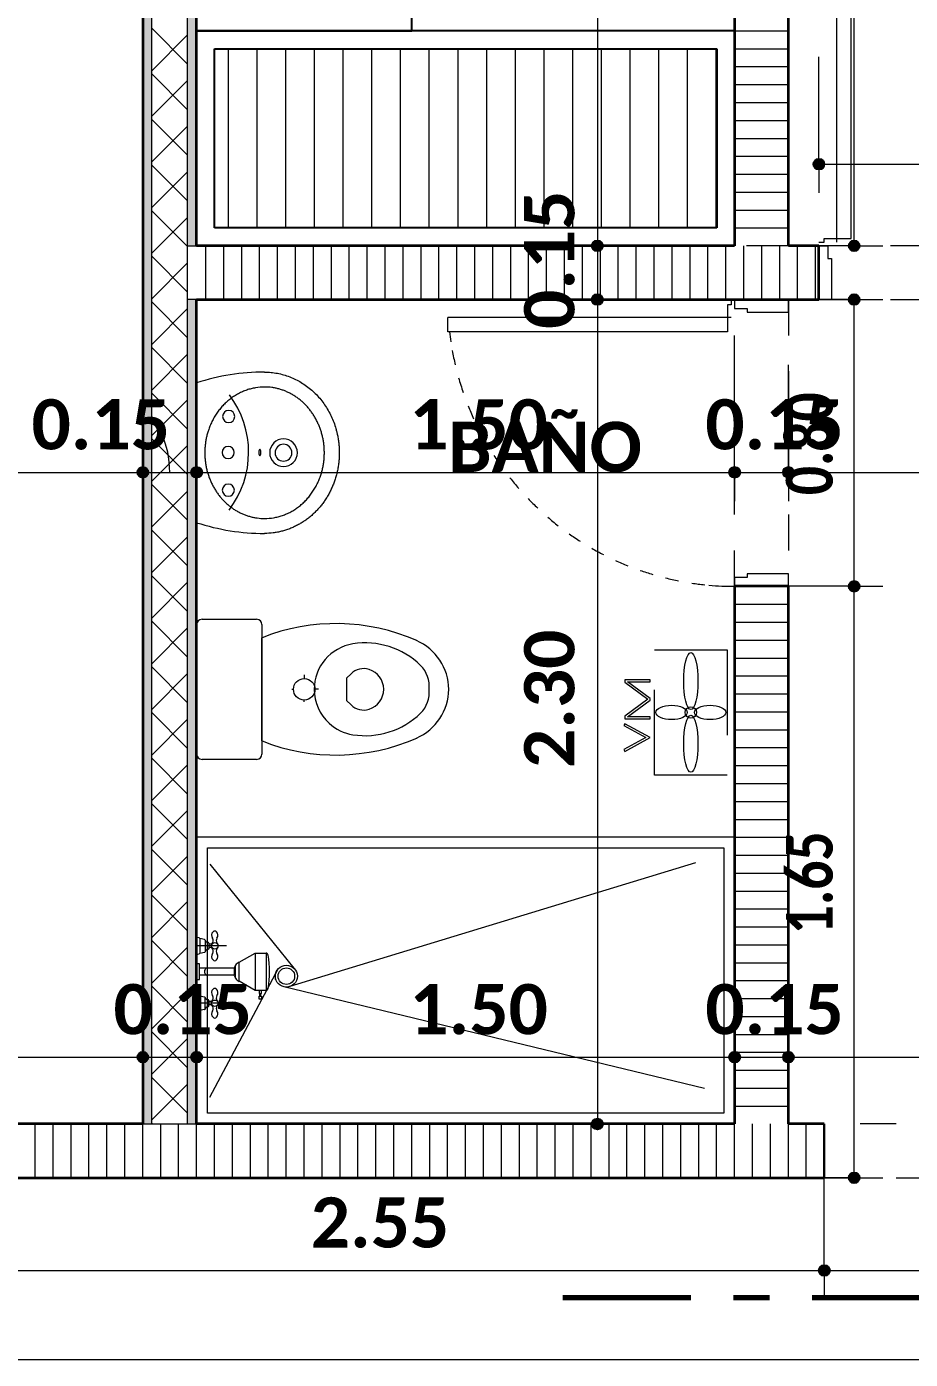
# Model space of a CAD drawing. Header units: metres. Extents: x -144 to 1000, y -717 to 29.
# Drawn here: x 514.506 to 516.97, y -554.782 to -551.063 of the extents above; entities that cross this region are included whole.
import ezdxf

# ---------------------------------------------------------------- set-up
doc = ezdxf.new("R2010")
doc.units = ezdxf.units.M
for name, pattern in [('Basculante', [0.11625, 0.075, -0.04125]), ('Dash Dot 3_16_', [0.595313, 0.357187, -0.119063, 0, -0.119063]), ('Derribado', [0.36, 0.24, -0.12]), ('Trazo', [0.45, 0.225, -0.225]), ('Trazo_2_', [0.47625, 0.238125, -0.238125])]:
    doc.linetypes.add(name, pattern=pattern)
doc.layers.get('0').update_dxf_attribs({"color": 1})
for name, color, linetype, lineweight in [('A-ANNO-DIMS', 1, 'Continuous', 9), ('A-DETL-GENF', 1, 'Continuous', 9), ('A-DETL-GENF-HDLN', 1, 'Trazo_2_', 9), ('A-DETL-MEDM', 1, 'Continuous', 30), ('A-DETL-THIN', 1, 'Continuous', 9), ('A-DOOR', 1, 'Continuous', 9), ('A-DOOR-FRAM', 1, 'Continuous', 9), ('A-DOOR-HDLN', 1, 'Trazo', 20), ('A-GENM', 1, 'Continuous', 9), ('A-WALL', 4, 'Continuous', 9), ('G-ANNO-SYMB', 1, 'Continuous', 9), ('G-ANNO-TEXT', 2, 'Continuous', 9), ('P-SANR-FIXT', 1, 'Continuous', 9)]:
    doc.layers.add(name, color=color, linetype=linetype, lineweight=lineweight)
doc.layers.add('A-WALL-PATT', color=7, linetype='Continuous', lineweight=35, true_color=0x9c9c9c)
doc.styles.add('Calibri_B_1', font='calibrib.ttf', dxfattribs={"height": 0.135})
doc.styles.add('Calibri_B_5', font='calibrib.ttf', dxfattribs={"height": 0.66})
doc.styles.add('Calibri_B_7', font='calibrib.ttf', dxfattribs={"width": 0.8, "height": 0.18})

# ---------------------------------------------------------------- blocks, each defined once
blk = doc.blocks.new('I')
at = {"layer": 'A-ANNO-DIMS', "lineweight": 25}
h = blk.add_hatch(color=256, dxfattribs=at)
edge = h.paths.add_edge_path()
edge.add_arc((512.9455, -489.7823), 0.015, 0, 360)
h = blk.add_hatch(color=256, dxfattribs=at)
edge = h.paths.add_edge_path()
edge.add_arc((512.3277, -490.01), 0.015, 0, 360)
h = blk.add_hatch(color=256, dxfattribs=at)
edge = h.paths.add_edge_path()
edge.add_arc((512.3277, -490.01), 0.015, 0, 360)
h = blk.add_hatch(color=256, dxfattribs=at)
edge = h.paths.add_edge_path()
edge.add_arc((513.0438, -490.01), 0.015, 0, 360)
h = blk.add_hatch(color=256, dxfattribs=at)
edge = h.paths.add_edge_path()
edge.add_arc((512.3277, -490.16), 0.015, 0, 360)
h = blk.add_hatch(color=256, dxfattribs=at)
edge = h.paths.add_edge_path()
edge.add_arc((512.3277, -490.16), 0.015, 0, 360)
h = blk.add_hatch(color=256, dxfattribs=at)
edge = h.paths.add_edge_path()
edge.add_arc((513.0438, -490.16), 0.015, 0, 360)
h = blk.add_hatch(color=256, dxfattribs=at)
edge = h.paths.add_edge_path()
edge.add_arc((511.0605, -490.642), 0.015, 0, 360)
h = blk.add_hatch(color=256, dxfattribs=at)
edge = h.paths.add_edge_path()
edge.add_arc((511.0605, -490.642), 0.015, 0, 360)
h = blk.add_hatch(color=256, dxfattribs=at)
edge = h.paths.add_edge_path()
edge.add_arc((511.2105, -490.642), 0.015, 0, 360)
h = blk.add_hatch(color=256, dxfattribs=at)
edge = h.paths.add_edge_path()
edge.add_arc((511.2105, -490.642), 0.015, 0, 360)
h = blk.add_hatch(color=256, dxfattribs=at)
edge = h.paths.add_edge_path()
edge.add_arc((512.7105, -490.642), 0.015, 0, 360)
h = blk.add_hatch(color=256, dxfattribs=at)
edge = h.paths.add_edge_path()
edge.add_arc((512.7105, -490.642), 0.015, 0, 360)
h = blk.add_hatch(color=256, dxfattribs=at)
edge = h.paths.add_edge_path()
edge.add_arc((512.8605, -490.642), 0.015, 0, 360)
h = blk.add_hatch(color=256, dxfattribs=at)
edge = h.paths.add_edge_path()
edge.add_arc((512.8605, -490.642), 0.015, 0, 360)
h = blk.add_hatch(color=256, dxfattribs=at)
edge = h.paths.add_edge_path()
edge.add_arc((513.0438, -490.96), 0.015, 0, 360)
h = blk.add_hatch(color=256, dxfattribs=at)
edge = h.paths.add_edge_path()
edge.add_arc((513.0438, -490.96), 0.015, 0, 360)
h = blk.add_hatch(color=256, dxfattribs=at)
edge = h.paths.add_edge_path()
edge.add_arc((511.0605, -492.2737), 0.015, 0, 360)
h = blk.add_hatch(color=256, dxfattribs=at)
edge = h.paths.add_edge_path()
edge.add_arc((511.0605, -492.2737), 0.015, 0, 360)
h = blk.add_hatch(color=256, dxfattribs=at)
edge = h.paths.add_edge_path()
edge.add_arc((511.2105, -492.2737), 0.015, 0, 360)
h = blk.add_hatch(color=256, dxfattribs=at)
edge = h.paths.add_edge_path()
edge.add_arc((511.2105, -492.2737), 0.015, 0, 360)
h = blk.add_hatch(color=256, dxfattribs=at)
edge = h.paths.add_edge_path()
edge.add_arc((512.7105, -492.2737), 0.015, 0, 360)
h = blk.add_hatch(color=256, dxfattribs=at)
edge = h.paths.add_edge_path()
edge.add_arc((512.7105, -492.2737), 0.015, 0, 360)
h = blk.add_hatch(color=256, dxfattribs=at)
edge = h.paths.add_edge_path()
edge.add_arc((512.8605, -492.2737), 0.015, 0, 360)
h = blk.add_hatch(color=256, dxfattribs=at)
edge = h.paths.add_edge_path()
edge.add_arc((512.8605, -492.2737), 0.015, 0, 360)
h = blk.add_hatch(color=256, dxfattribs=at)
edge = h.paths.add_edge_path()
edge.add_arc((512.3277, -492.46), 0.015, 0, 360)
h = blk.add_hatch(color=256, dxfattribs=at)
edge = h.paths.add_edge_path()
edge.add_arc((513.0438, -492.61), 0.015, 0, 360)
h = blk.add_hatch(color=256, dxfattribs=at)
edge = h.paths.add_edge_path()
edge.add_arc((512.9605, -492.8689), 0.015, 0, 360)
h = blk.add_hatch(color=256, dxfattribs=at)
edge = h.paths.add_edge_path()
edge.add_arc((512.9605, -492.8689), 0.015, 0, 360)
at = {"layer": 'A-WALL-PATT', "lineweight": 5, "true_color": 0x747474}
h = blk.add_hatch(color=8, dxfattribs=at)
h.paths.add_polyline_path([(511.0855, -492.46), (511.0855, -487.01), (511.0605, -487.01), (511.0605, -492.46)])
h.paths.add_polyline_path([(511.0605, -486.86), (511.0855, -486.86), (511.0855, -486.7102), (511.0605, -486.7102), (511.0605, -486.8599)])
at = {"layer": 'A-WALL-PATT', "true_color": 0x747474}
h = blk.add_hatch(color=8, dxfattribs=at)
h.paths.add_polyline_path([(511.1855, -492.46), (511.2105, -492.46), (511.2105, -490.16), (511.1855, -490.16), (511.1855, -492.3328)])
h.paths.add_polyline_path([(511.1855, -490.01), (511.2105, -490.01), (511.2105, -486.8602), (511.1855, -486.8602), (511.1855, -489.41)])
at = {"layer": 'A-ANNO-DIMS'}
for p, q in [((512.3277, -486.86), (512.3277, -490.01)), ((513.0438, -490.01), (513.0438, -488.2602)), ((512.9455, -489.7823), (512.9455, -489.4823)), ((512.9455, -489.7823), (513.8455, -489.7823)), ((512.9455, -489.7823), (512.9455, -489.8623)), ((512.3277, -490.01), (512.2477, -490.01)), ((512.3277, -490.01), (512.2477, -490.01)), ((512.3277, -490.01), (512.3277, -490.16)), ((513.0438, -490.01), (512.7438, -490.01)), ((513.0438, -490.01), (513.1238, -490.01)), ((512.3277, -490.16), (512.2477, -490.16)), ((512.3277, -490.16), (512.2477, -490.16)), ((512.3277, -490.16), (512.6277, -490.16)), ((512.3277, -490.16), (512.3277, -492.46)), ((512.3277, -490.16), (512.6277, -490.16)), ((513.0438, -490.16), (512.7438, -490.16)), ((513.0438, -490.96), (513.0438, -490.16)), ((513.0438, -490.16), (513.1238, -490.16)), ((511.0605, -490.642), (511.0605, -490.342)), ((511.0605, -490.642), (511.0605, -490.342)), ((511.2105, -490.642), (511.2105, -490.342)), ((511.2105, -490.642), (511.2105, -490.342)), ((512.7105, -490.642), (512.7105, -490.342)), ((512.7105, -490.642), (512.7105, -490.342)), ((512.8605, -490.642), (512.8605, -490.342)), ((512.8605, -490.642), (512.8605, -490.342)), ((509.6607, -490.642), (511.0605, -490.642)), ((511.0605, -490.642), (511.0605, -490.722)), ((511.0605, -490.642), (511.2105, -490.642)), ((511.0605, -490.642), (511.0605, -490.722)), ((511.2105, -490.642), (511.2105, -490.722)), ((511.2105, -490.642), (512.7105, -490.642)), ((511.2105, -490.642), (511.2105, -490.722)), ((512.7105, -490.642), (512.7105, -490.722)), ((512.7105, -490.642), (512.8605, -490.642)), ((512.7105, -490.642), (512.7105, -490.722)), ((512.8605, -490.642), (512.8605, -490.722)), ((512.8605, -490.642), (514.0605, -490.642)), ((512.8605, -490.642), (512.8605, -490.722)), ((513.0438, -490.96), (512.7438, -490.96)), ((513.0438, -490.96), (512.7438, -490.96)), ((513.0438, -492.61), (513.0438, -490.96)), ((513.0438, -490.96), (513.1238, -490.96)), ((513.0438, -490.96), (513.1238, -490.96)), ((511.0605, -492.2737), (511.0605, -491.9737)), ((511.0605, -492.2737), (511.0605, -491.9737)), ((511.2105, -492.2737), (511.2105, -491.9737)), ((511.2105, -492.2737), (511.2105, -491.9737)), ((512.7105, -492.2737), (512.7105, -491.9737)), ((512.7105, -492.2737), (512.7105, -491.9737)), ((512.8605, -492.2737), (512.8605, -491.9737)), ((512.8605, -492.2737), (512.8605, -491.9737)), ((509.5107, -492.2737), (511.0605, -492.2737)), ((511.0605, -492.2737), (511.0605, -492.3537)), ((511.0605, -492.2737), (511.2105, -492.2737)), ((511.0605, -492.2737), (511.0605, -492.3537)), ((511.2105, -492.2737), (511.2105, -492.3537)), ((511.2105, -492.2737), (512.7105, -492.2737)), ((511.2105, -492.2737), (511.2105, -492.3537)), ((512.7105, -492.2737), (512.7105, -492.3537)), ((512.7105, -492.2737), (512.8605, -492.2737)), ((512.7105, -492.2737), (512.7105, -492.3537)), ((512.8605, -492.2737), (512.8605, -492.3537)), ((512.8605, -492.2737), (514.0605, -492.2737)), ((512.8605, -492.2737), (512.8605, -492.3537)), ((512.3277, -492.46), (512.2477, -492.46)), ((512.3277, -492.46), (512.6277, -492.46)), ((512.9605, -492.8689), (512.9605, -492.5689)), ((512.9605, -492.8689), (512.9605, -492.5689)), ((513.0438, -492.61), (512.7438, -492.61)), ((513.0438, -492.61), (513.1238, -492.61)), ((510.4107, -492.8689), (512.9605, -492.8689)), ((512.9605, -492.8689), (512.9605, -492.9489)), ((512.9605, -492.8689), (513.9605, -492.8689)), ((512.9605, -492.8689), (512.9605, -492.9489)), ((510.4107, -493.1167), (517.2608, -493.1167))]:
    blk.add_line(p, q, dxfattribs=at)
at = {"layer": 'A-ANNO-DIMS', "linetype": 'Derribado'}
blk.add_line((512.3277, -490.01), (512.6277, -490.01), dxfattribs=at)
blk.add_line((512.3277, -490.01), (512.6277, -490.01), dxfattribs=at)
at = {"layer": 'A-ANNO-DIMS', "lineweight": 25}
for centre in [(512.9455, -489.7823), (512.3277, -490.01), (512.3277, -490.01), (513.0438, -490.01), (512.3277, -490.16), (512.3277, -490.16), (513.0438, -490.16), (511.0605, -490.642), (511.0605, -490.642), (511.2105, -490.642), (511.2105, -490.642), (512.7105, -490.642), (512.7105, -490.642), (512.8605, -490.642), (512.8605, -490.642), (513.0438, -490.96), (513.0438, -490.96), (511.0605, -492.2737), (511.0605, -492.2737), (511.2105, -492.2737), (511.2105, -492.2737), (512.7105, -492.2737), (512.7105, -492.2737), (512.8605, -492.2737), (512.8605, -492.2737), (512.3277, -492.46), (513.0438, -492.61), (512.9605, -492.8689), (512.9605, -492.8689)]:
    blk.add_circle(centre, 0.015, dxfattribs=at)
at = {"layer": 'A-ANNO-DIMS'}
blk.add_ellipse((511.0637, -490.642), major_axis=(0, 0.1451), ratio=0.494541, start_param=4.712389, end_param=6.283185, dxfattribs=at)
at = {"layer": 'A-DETL-GENF', "color": 251, "true_color": 0x535353}
for p, q in [((511.2993, -489.96), (511.2993, -489.46)), ((511.3793, -489.96), (511.3793, -489.46)), ((511.4593, -489.96), (511.4593, -489.46)), ((511.5393, -489.96), (511.5393, -489.46)), ((511.6193, -489.96), (511.6193, -489.46)), ((511.6993, -489.96), (511.6993, -489.46)), ((511.7793, -489.96), (511.7793, -489.46)), ((511.8593, -489.96), (511.8593, -489.46)), ((511.9393, -489.96), (511.9393, -489.46)), ((512.0193, -489.96), (512.0193, -489.46)), ((512.0993, -489.96), (512.0993, -489.46)), ((512.1793, -489.96), (512.1793, -489.46)), ((512.2593, -489.96), (512.2593, -489.46)), ((512.3393, -489.96), (512.3393, -489.46)), ((512.4193, -489.96), (512.4193, -489.46)), ((512.4993, -489.96), (512.4993, -489.46)), ((512.5793, -489.96), (512.5793, -489.46)), ((512.6593, -489.96), (512.6593, -489.46))]:
    blk.add_line(p, q, dxfattribs=at)
at = {"layer": 'A-DETL-GENF', "linetype": 'Basculante'}
for p, q in [((512.9455, -490.01), (512.9455, -490.16)), ((513.8455, -490.01), (512.9455, -490.01)), ((512.7105, -490.16), (512.8605, -490.16)), ((512.7105, -490.96), (512.7105, -490.16)), ((512.8605, -490.16), (512.8605, -490.96)), ((512.9455, -490.16), (513.8455, -490.16)), ((512.8605, -490.96), (512.7105, -490.96)), ((513.9605, -492.46), (512.9605, -492.46)), ((512.9605, -492.61), (513.9605, -492.61))]:
    blk.add_line(p, q, dxfattribs=at)
at = {"layer": 'A-DETL-GENF'}
for p, q in [((512.4747, -491.2205), (512.4041, -491.2205)), ((512.4041, -491.2205), (512.4041, -491.2276)), ((512.4041, -491.2276), (512.4684, -491.275)), ((512.4747, -491.2726), (512.4118, -491.2262)), ((512.4118, -491.2262), (512.4747, -491.2262)), ((512.4747, -491.2262), (512.4747, -491.2205)), ((512.4684, -491.275), (512.4041, -491.3225)), ((512.4118, -491.3238), (512.4747, -491.2774)), ((512.4747, -491.2774), (512.4747, -491.2726)), ((512.4041, -491.3225), (512.4041, -491.3296)), ((512.4747, -491.3238), (512.4118, -491.3238)), ((512.4747, -491.3296), (512.4747, -491.3238)), ((512.4041, -491.3435), (512.4013, -491.3485)), ((512.4013, -491.3485), (512.4628, -491.382)), ((512.4041, -491.3296), (512.4747, -491.3296)), ((512.4747, -491.382), (512.4041, -491.3435)), ((512.4628, -491.382), (512.4013, -491.4155)), ((512.4041, -491.4205), (512.4747, -491.382)), ((512.4013, -491.4155), (512.4041, -491.4205))]:
    blk.add_line(p, q, dxfattribs=at)
blk.add_circle((512.5884, -491.3118), 0.0159, dxfattribs=at)
for centre, major_axis, ratio in [((512.5884, -491.2244), (0, -0.0795), 0.25), ((512.5347, -491.3118), (-0.0438, 0), 0.454545), ((512.5884, -491.3992), (0, 0.0795), 0.25), ((512.6421, -491.3118), (-0.0438, 0), 0.454545)]:
    blk.add_ellipse(centre, major_axis=major_axis, ratio=ratio, dxfattribs=at)
at = {"layer": 'A-DETL-GENF-HDLN'}
for p, q in [((512.4872, -491.487), (512.4872, -491.137)), ((512.4872, -491.137), (512.6901, -491.137)), ((512.6901, -491.137), (512.6901, -491.487)), ((512.6901, -491.487), (512.4872, -491.487))]:
    blk.add_line(p, q, dxfattribs=at)
at = {"layer": 'A-DETL-MEDM'}
blk.add_line((512.9605, -492.46), (512.9605, -492.61), dxfattribs=at)
at = {"layer": 'A-DETL-THIN'}
for p, q in [((512.6605, -489.46), (511.2605, -489.46)), ((511.2605, -489.46), (511.2605, -489.96)), ((512.6605, -489.96), (512.6605, -489.46)), ((511.2605, -489.96), (512.6605, -489.96))]:
    blk.add_line(p, q, dxfattribs=at)
at = {"layer": 'A-DOOR', "lineweight": 15}
for p, q in [((512.9955, -490), (512.9955, -489.11)), ((513.0355, -489.99), (513.0355, -489.11)), ((512.9455, -490), (512.9605, -490)), ((512.9605, -489.99), (513.0355, -489.99)), ((512.9605, -490), (512.9605, -489.99)), ((512.7005, -490.16), (512.7005, -490.175)), ((512.6905, -490.175), (512.6905, -490.25)), ((512.7005, -490.175), (512.6905, -490.175)), ((511.9105, -490.25), (511.9105, -490.21)), ((512.7005, -490.21), (511.9105, -490.21)), ((512.6905, -490.25), (511.9105, -490.25))]:
    blk.add_line(p, q, dxfattribs=at)
at = {"layer": 'A-DOOR'}
for p, q in [((512.9455, -490.01), (512.9455, -490.16)), ((512.7105, -490.16), (512.8605, -490.16))]:
    blk.add_line(p, q, dxfattribs=at)
for start, end in [(186.4594, 188.45), (190.2582, 193.1511), (190.2582, 193.1511), (195.8316, 198.8857), (201.7283, 204.5549), (207.366, 210.1622), (212.9441, 215.7122), (218.4672, 221.2097), (223.9406, 226.6605), (229.3702, 232.0705), (234.7622, 237.4462), (240.1233, 242.7944), (245.4605, 248.1223), (250.7809, 253.4371), (256.0919, 258.7462), (261.4009, 264.0571), (264.8602, 270)]:
    blk.add_arc((512.7105, -490.16), 0.8, start, end, dxfattribs=at)
at = {"layer": 'A-DOOR-FRAM'}
for p, q in [((512.9455, -490.01), (512.9705, -490.01)), ((512.9705, -490.01), (512.9705, -490.045)), ((512.9705, -490.045), (512.9805, -490.045)), ((512.9805, -490.045), (512.9805, -490.16)), ((512.7105, -490.16), (512.7105, -490.185)), ((512.8605, -490.195), (512.8605, -490.16)), ((512.9805, -490.16), (512.9455, -490.16)), ((512.7105, -490.185), (512.7455, -490.185)), ((512.7455, -490.185), (512.7455, -490.195)), ((512.7455, -490.195), (512.8605, -490.195)), ((512.7455, -490.935), (512.7105, -490.935)), ((512.7105, -490.935), (512.7105, -490.96)), ((512.8605, -490.925), (512.7455, -490.925)), ((512.7455, -490.925), (512.7455, -490.935)), ((512.8605, -490.96), (512.8605, -490.925))]:
    blk.add_line(p, q, dxfattribs=at)
at = {"layer": 'A-DOOR-HDLN'}
blk.add_line((512.8605, -490.96), (512.7105, -490.96), dxfattribs=at)
at = {"layer": 'A-GENM', "lineweight": 25}
for p, q in [((511.2105, -487.4602), (511.2105, -489.41)), ((511.8105, -489.41), (511.8105, -487.4602)), ((511.2105, -489.41), (511.8105, -489.41)), ((511.2105, -489.41), (511.2105, -490.01)), ((512.7105, -489.41), (511.2105, -489.41)), ((512.7105, -490.01), (512.7105, -489.41)), ((511.2605, -489.96), (511.2605, -489.46)), ((511.2605, -489.46), (512.6605, -489.46)), ((512.6605, -489.46), (512.6605, -489.96)), ((512.6605, -489.96), (511.2605, -489.96)), ((511.2105, -490.01), (512.7105, -490.01))]:
    blk.add_line(p, q, dxfattribs=at)
at = {"layer": 'A-WALL'}
for p, q in [((511.0855, -492.46), (511.0855, -486.7102)), ((511.1855, -492.46), (511.1855, -486.7102)), ((511.1855, -490.01), (511.2105, -490.01)), ((511.2105, -490.16), (511.1855, -490.16)), ((511.0605, -492.46), (511.2105, -492.46))]:
    blk.add_line(p, q, dxfattribs=at)
at = {"layer": 'A-WALL', "lineweight": 35}
for p, q in [((511.2105, -490.01), (511.2105, -486.8602)), ((511.0605, -487.01), (511.0605, -492.46)), ((512.7105, -488.2602), (512.7105, -490.01)), ((512.8605, -490.01), (512.8605, -488.2602)), ((512.7105, -490.01), (511.2105, -490.01)), ((512.9455, -490.01), (512.8605, -490.01)), ((512.9455, -490.16), (512.9455, -490.01)), ((511.2105, -492.46), (511.2105, -490.16)), ((511.2105, -490.16), (512.9455, -490.16)), ((512.7105, -490.96), (512.7105, -492.46)), ((512.8605, -490.96), (512.7105, -490.96)), ((512.8605, -492.46), (512.8605, -490.96)), ((511.0605, -492.46), (509.6607, -492.46)), ((512.7105, -492.46), (511.2105, -492.46)), ((512.9605, -492.46), (512.8605, -492.46)), ((510.4107, -492.61), (512.9605, -492.61))]:
    blk.add_line(p, q, dxfattribs=at)
at = {"layer": 'A-WALL-PATT', "color": 1, "lineweight": 5, "true_color": 0xff0000}
for p, q in [((511.1855, -489.5029), (511.0855, -489.4029)), ((511.0855, -489.5214), (511.1855, -489.4214)), ((511.1855, -489.6302), (511.0855, -489.5302)), ((511.0855, -489.6487), (511.1855, -489.5487)), ((511.1855, -489.7575), (511.0855, -489.6575)), ((511.0855, -489.7759), (511.1855, -489.6759)), ((511.1855, -489.8848), (511.0855, -489.7848)), ((511.0855, -489.9032), (511.1855, -489.8032)), ((511.1855, -490.012), (511.0855, -489.912)), ((511.0855, -490.0305), (511.1855, -489.9305)), ((511.1855, -490.1393), (511.0855, -490.0393)), ((511.0855, -490.1578), (511.1855, -490.0578)), ((511.1855, -490.2666), (511.0855, -490.1666)), ((511.0855, -490.2851), (511.1855, -490.1851)), ((511.1855, -490.3939), (511.0855, -490.2939)), ((511.0855, -490.4123), (511.1855, -490.3123)), ((511.1855, -490.5211), (511.0855, -490.4211)), ((511.0855, -490.5396), (511.1855, -490.4396)), ((511.1855, -490.6484), (511.0855, -490.5484)), ((511.0855, -490.6669), (511.1855, -490.5669)), ((511.1855, -490.7757), (511.0855, -490.6757)), ((511.0855, -490.7942), (511.1855, -490.6942)), ((511.1855, -490.903), (511.0855, -490.803)), ((511.0855, -490.9215), (511.1855, -490.8215)), ((511.1855, -491.0303), (511.0855, -490.9303)), ((511.0855, -491.0487), (511.1855, -490.9487)), ((511.1855, -491.1575), (511.0855, -491.0575)), ((511.0855, -491.176), (511.1855, -491.076)), ((511.1855, -491.2848), (511.0855, -491.1848)), ((511.0855, -491.3033), (511.1855, -491.2033)), ((511.1855, -491.4121), (511.0855, -491.3121)), ((511.0855, -491.4306), (511.1855, -491.3306)), ((511.1855, -491.5394), (511.0855, -491.4394)), ((511.0855, -491.5578), (511.1855, -491.4578)), ((511.1855, -491.6667), (511.0855, -491.5667)), ((511.0855, -491.6851), (511.1855, -491.5851)), ((511.1855, -491.7939), (511.0855, -491.6939)), ((511.0855, -491.8124), (511.1855, -491.7124)), ((511.1855, -491.9212), (511.0855, -491.8212)), ((511.0855, -491.9397), (511.1855, -491.8397)), ((511.1855, -492.0485), (511.0855, -491.9485)), ((511.0855, -492.067), (511.1855, -491.967)), ((511.1855, -492.1758), (511.0855, -492.0758)), ((511.0855, -492.1942), (511.1855, -492.0942)), ((511.1855, -492.3031), (511.0855, -492.2031)), ((511.0855, -492.3215), (511.1855, -492.2215)), ((511.1855, -492.4303), (511.0855, -492.3303)), ((511.0855, -492.4488), (511.1855, -492.3488)), ((511.0878, -492.46), (511.0855, -492.4576))]:
    blk.add_line(p, q, dxfattribs=at)
at = {"layer": 'A-WALL-PATT', "color": 8, "lineweight": 5, "true_color": 0x727272}
for p, q in [((512.7105, -489.4101), (512.8605, -489.4101)), ((512.7105, -489.4601), (512.8605, -489.4601)), ((512.7105, -489.5101), (512.8605, -489.5101)), ((512.7105, -489.5601), (512.8605, -489.5601)), ((512.7105, -489.6101), (512.8605, -489.6101)), ((512.7105, -489.6601), (512.8605, -489.6601)), ((512.7105, -489.7101), (512.8605, -489.7101)), ((512.7105, -489.7601), (512.8605, -489.7601)), ((512.7105, -489.8101), (512.8605, -489.8101)), ((512.7105, -489.8601), (512.8605, -489.8601)), ((512.7105, -489.9101), (512.8605, -489.9101)), ((512.7105, -489.9601), (512.8605, -489.9601)), ((511.2353, -490.01), (511.2353, -490.16)), ((511.2853, -490.01), (511.2853, -490.16)), ((511.3353, -490.01), (511.3353, -490.16)), ((511.3853, -490.01), (511.3853, -490.16)), ((511.4353, -490.01), (511.4353, -490.16)), ((511.4853, -490.01), (511.4853, -490.16)), ((511.5353, -490.01), (511.5353, -490.16)), ((511.5853, -490.01), (511.5853, -490.16)), ((511.6353, -490.01), (511.6353, -490.16)), ((511.6853, -490.01), (511.6853, -490.16)), ((511.7353, -490.01), (511.7353, -490.16)), ((511.7853, -490.01), (511.7853, -490.16)), ((511.8353, -490.01), (511.8353, -490.16)), ((511.8853, -490.01), (511.8853, -490.16)), ((511.9353, -490.01), (511.9353, -490.16)), ((511.9853, -490.01), (511.9853, -490.16)), ((512.0353, -490.01), (512.0353, -490.16)), ((512.0853, -490.01), (512.0853, -490.16)), ((512.1353, -490.01), (512.1353, -490.16)), ((512.1853, -490.01), (512.1853, -490.16)), ((512.2353, -490.01), (512.2353, -490.16)), ((512.2853, -490.01), (512.2853, -490.16)), ((512.3353, -490.01), (512.3353, -490.16)), ((512.3853, -490.01), (512.3853, -490.16)), ((512.4353, -490.01), (512.4353, -490.16)), ((512.4853, -490.01), (512.4853, -490.16)), ((512.5353, -490.01), (512.5353, -490.16)), ((512.5853, -490.01), (512.5853, -490.16)), ((512.6353, -490.01), (512.6353, -490.16)), ((512.6853, -490.01), (512.6853, -490.16)), ((512.7353, -490.01), (512.7353, -490.16)), ((512.7853, -490.01), (512.7853, -490.16)), ((512.8353, -490.01), (512.8353, -490.16)), ((512.8853, -490.01), (512.8853, -490.16)), ((512.9353, -490.01), (512.9353, -490.16)), ((512.7105, -490.9601), (512.8605, -490.9601)), ((512.7105, -491.0101), (512.8605, -491.0101)), ((512.7105, -491.0601), (512.8605, -491.0601)), ((512.7105, -491.1101), (512.8605, -491.1101)), ((512.7105, -491.1601), (512.8605, -491.1601)), ((512.7105, -491.2101), (512.8605, -491.2101)), ((512.7105, -491.2601), (512.8605, -491.2601)), ((512.7105, -491.3101), (512.8605, -491.3101)), ((512.7105, -491.3601), (512.8605, -491.3601)), ((512.7105, -491.4101), (512.8605, -491.4101)), ((512.7105, -491.4601), (512.8605, -491.4601)), ((512.7105, -491.5101), (512.8605, -491.5101)), ((512.7105, -491.5601), (512.8605, -491.5601)), ((512.7105, -491.6101), (512.8605, -491.6101)), ((512.7105, -491.6601), (512.8605, -491.6601)), ((512.7105, -491.7101), (512.8605, -491.7101)), ((512.7105, -491.7601), (512.8605, -491.7601)), ((512.7105, -491.8101), (512.8605, -491.8101)), ((512.7105, -491.8601), (512.8605, -491.8601)), ((512.7105, -491.9101), (512.8605, -491.9101)), ((512.7105, -491.9601), (512.8605, -491.9601)), ((512.7105, -492.0101), (512.8605, -492.0101)), ((512.7105, -492.0601), (512.8605, -492.0601)), ((512.7105, -492.1101), (512.8605, -492.1101)), ((512.7105, -492.1601), (512.8605, -492.1601)), ((512.7105, -492.2101), (512.8605, -492.2101)), ((512.7105, -492.2601), (512.8605, -492.2601)), ((512.7105, -492.3101), (512.8605, -492.3101)), ((512.7105, -492.3601), (512.8605, -492.3601)), ((512.7105, -492.4101), (512.8605, -492.4101)), ((510.7603, -492.61), (510.7603, -492.46)), ((510.8103, -492.61), (510.8103, -492.46)), ((510.8603, -492.61), (510.8603, -492.46)), ((510.9103, -492.61), (510.9103, -492.46)), ((510.9603, -492.61), (510.9603, -492.46)), ((511.0103, -492.61), (511.0103, -492.46)), ((511.0603, -492.61), (511.0603, -492.46)), ((511.1103, -492.61), (511.1103, -492.46)), ((511.1603, -492.61), (511.1603, -492.46)), ((511.2103, -492.61), (511.2103, -492.46)), ((511.2603, -492.61), (511.2603, -492.46)), ((511.3103, -492.61), (511.3103, -492.46)), ((511.3603, -492.61), (511.3603, -492.46)), ((511.4103, -492.61), (511.4103, -492.46)), ((511.4603, -492.61), (511.4603, -492.46)), ((511.5103, -492.61), (511.5103, -492.46)), ((511.5603, -492.61), (511.5603, -492.46)), ((511.6103, -492.61), (511.6103, -492.46)), ((511.6603, -492.61), (511.6603, -492.46)), ((511.7103, -492.61), (511.7103, -492.46)), ((511.7603, -492.61), (511.7603, -492.46)), ((511.8103, -492.61), (511.8103, -492.46)), ((511.8603, -492.61), (511.8603, -492.46)), ((511.9103, -492.61), (511.9103, -492.46)), ((511.9603, -492.61), (511.9603, -492.46)), ((512.0103, -492.61), (512.0103, -492.46)), ((512.0603, -492.61), (512.0603, -492.46)), ((512.1103, -492.61), (512.1103, -492.46)), ((512.1603, -492.61), (512.1603, -492.46)), ((512.2103, -492.61), (512.2103, -492.46)), ((512.2603, -492.61), (512.2603, -492.46)), ((512.3103, -492.61), (512.3103, -492.46)), ((512.3603, -492.61), (512.3603, -492.46)), ((512.4103, -492.61), (512.4103, -492.46)), ((512.4603, -492.61), (512.4603, -492.46)), ((512.5103, -492.61), (512.5103, -492.46)), ((512.5603, -492.61), (512.5603, -492.46)), ((512.6103, -492.61), (512.6103, -492.46)), ((512.6603, -492.61), (512.6603, -492.46)), ((512.7103, -492.61), (512.7103, -492.46)), ((512.7603, -492.61), (512.7603, -492.46)), ((512.8103, -492.61), (512.8103, -492.46)), ((512.8603, -492.61), (512.8603, -492.46)), ((512.9103, -492.61), (512.9103, -492.46)), ((512.9603, -492.61), (512.9603, -492.46))]:
    blk.add_line(p, q, dxfattribs=at)
at = {"layer": 'G-ANNO-SYMB', "linetype": 'Dash Dot 3_16_', "lineweight": 70}
blk.add_line((512.2311, -492.9443), (521.716, -492.9443), dxfattribs=at)
at = {"layer": 'P-SANR-FIXT'}
for p, q in [((511.2255, -491.0519), (511.3777, -491.0519)), ((511.3927, -491.0669), (511.3927, -491.2473)), ((511.3927, -491.3913), (511.3927, -491.1034)), ((511.5105, -491.2073), (511.5105, -491.2173)), ((511.6411, -491.2042), (511.6287, -491.2166)), ((511.3927, -491.2473), (511.3927, -491.4278)), ((511.4755, -491.2473), (511.4805, -491.2473)), ((511.5505, -491.2473), (511.5405, -491.2473)), ((511.6287, -491.2166), (511.6287, -491.2781)), ((511.5105, -491.2823), (511.5105, -491.2773)), ((511.6287, -491.2781), (511.6411, -491.2905)), ((511.3777, -491.4428), (511.2255, -491.4428)), ((512.7105, -491.66), (511.2105, -491.66)), ((511.2405, -492.43), (511.2405, -491.69)), ((511.2405, -491.69), (512.6805, -491.69)), ((512.6805, -491.69), (512.6805, -492.43)), ((512.6018, -491.731), (511.4703, -492.0769)), ((511.2469, -491.7355), (511.4812, -492.0249)), ((511.2178, -491.941), (511.2105, -491.9395)), ((511.2194, -491.9426), (511.2194, -491.9837)), ((511.2326, -491.9454), (511.2194, -491.9426)), ((511.2342, -491.947), (511.2342, -491.9794)), ((511.2445, -491.9552), (511.2445, -491.9712)), ((511.2688, -491.9555), (511.2666, -491.9555)), ((511.2688, -491.9586), (511.2688, -491.9555)), ((511.2938, -491.9632), (511.2105, -491.9632)), ((511.2105, -491.9868), (511.2178, -491.9853)), ((511.2194, -491.9837), (511.2326, -491.981)), ((511.2513, -491.9587), (511.2445, -491.9587)), ((511.2513, -491.9676), (511.2445, -491.9676)), ((511.2666, -491.9708), (511.2688, -491.9708)), ((511.2688, -491.9708), (511.2688, -491.9677)), ((511.3289, -492.0087), (511.3739, -491.9834)), ((511.3739, -491.9834), (511.3739, -492.0874)), ((511.3739, -491.9834), (511.4043, -491.9834)), ((511.4043, -491.9834), (511.4043, -492.0874)), ((511.2185, -492.0132), (511.2105, -492.0132)), ((511.2185, -492.0567), (511.2185, -492.0132)), ((511.2379, -492.0252), (511.2185, -492.0252)), ((511.3154, -492.0252), (511.2379, -492.0252)), ((511.2475, -492.3855), (511.4382, -492.027)), ((511.3192, -492.0171), (511.3154, -492.0252)), ((511.3154, -492.0252), (511.3154, -492.0448)), ((511.3192, -492.0536), (511.3192, -492.0171)), ((511.3289, -492.062), (511.3289, -492.0087)), ((511.2105, -492.0567), (511.2185, -492.0567)), ((511.2379, -492.0448), (511.2185, -492.0448)), ((511.3154, -492.0448), (511.2379, -492.0448)), ((511.3154, -492.0456), (511.3192, -492.0536)), ((511.3739, -492.0874), (511.3289, -492.062)), ((511.4296, -492.0431), (511.4296, -492.0569)), ((511.2105, -492.0995), (511.2178, -492.101)), ((511.2194, -492.1026), (511.2326, -492.1054)), ((511.2194, -492.1437), (511.2194, -492.1026)), ((511.4043, -492.0874), (511.3739, -492.0874)), ((511.3853, -492.0874), (511.3853, -492.0962)), ((511.3853, -492.0962), (511.3911, -492.0962)), ((511.3853, -492.1031), (511.3911, -492.1031)), ((511.3853, -492.1119), (511.3853, -492.1031)), ((511.3869, -492.1031), (511.3869, -492.0962)), ((511.3895, -492.1031), (511.3895, -492.0962)), ((511.3911, -492.0962), (511.3911, -492.0874)), ((511.3911, -492.1031), (511.3911, -492.1119)), ((512.6265, -492.361), (511.4535, -492.0776)), ((511.2938, -492.1232), (511.2105, -492.1232)), ((511.2326, -492.141), (511.2194, -492.1437)), ((511.2342, -492.1394), (511.2342, -492.107)), ((511.2445, -492.1312), (511.2445, -492.1152)), ((511.2513, -492.1187), (511.2445, -492.1187)), ((511.2513, -492.1276), (511.2445, -492.1276)), ((511.2666, -492.1155), (511.2688, -492.1155)), ((511.2688, -492.1308), (511.2666, -492.1308)), ((511.2688, -492.1155), (511.2688, -492.1186)), ((511.2688, -492.1277), (511.2688, -492.1308)), ((511.3911, -492.1119), (511.3853, -492.1119)), ((511.2178, -492.1453), (511.2105, -492.1468)), ((512.6805, -492.43), (511.2405, -492.43))]:
    blk.add_line(p, q, dxfattribs=at)
for centre, radius in [((511.5105, -491.2473), 0.03), ((511.261, -491.9632), 0.00903), ((511.4607, -492.0477), 0.0307), ((511.4607, -492.0477), 0.0231), ((511.261, -492.1232), 0.00903)]:
    blk.add_circle(centre, radius, dxfattribs=at)
for centre, radius, start, end in [((511.4001, -490.9765), 0.6142, 90.0171, 107.9829), ((511.0889, -490.5858), 0.2666, 322.677, 36.9121), ((511.2999, -490.4861), 0.017, 90, 270), ((511.2999, -490.4861), 0.017, 270, 90), ((511.2985, -490.5866), 0.0168, 0, 180), ((511.4528, -490.5873), 0.0386, 90, 270), ((511.4528, -490.5873), 0.0235, 90, 270), ((511.4528, -490.5873), 0.0386, 270, 90), ((511.4528, -490.5873), 0.0235, 270, 90), ((511.2985, -490.5866), 0.0168, 180, 0), ((511.2989, -490.6917), 0.017, 90, 270), ((511.2989, -490.6917), 0.017, 270, 90), ((511.4001, -490.1982), 0.6142, 252.0171, 269.9829), ((511.2255, -491.0669), 0.015, 90, 180), ((511.3777, -491.0669), 0.015, 0, 90), ((511.5987, -491.6224), 0.5584, 66.2031, 111.6409), ((511.6664, -491.2473), 0.1282, 99.0939, 180.0015), ((511.6809, -491.3378), 0.2199, 45.6026, 99.0939), ((511.7634, -491.2487), 0.15, 0.5311, 66.2031), ((511.6764, -491.2396), 0.05, 72.8135, 135), ((511.674, -491.2473), 0.0581, 287.1829, 72.8135), ((511.7776, -491.239), 0.0816, 354.1645, 45.6026), ((511.6664, -491.2473), 0.1282, 179.9985, 227.5547), ((511.7634, -491.246), 0.15, 293.7969, 359.4689), ((511.7776, -491.2556), 0.0816, 314.3974, 5.8355), ((511.6764, -491.2551), 0.05, 225, 287.1829), ((511.6809, -491.1568), 0.2199, 260.9061, 314.3974), ((511.6664, -491.2473), 0.1282, 227.5547, 260.9061), ((511.5987, -490.8723), 0.5584, 248.3591, 293.7969), ((511.2255, -491.4278), 0.015, 180, 270), ((511.3777, -491.4278), 0.015, 270, 0), ((511.2178, -491.9426), 0.0016, 0, 90), ((511.2326, -491.947), 0.0016, 0, 90), ((511.2431, -491.9442), 0.00934, 197.0259, 268.5579), ((511.2429, -491.9552), 0.0016, 0, 90), ((511.2647, -491.9335), 0.0127, 131.2787, 220.6125), ((511.2436, -491.9486), 0.0133, 316.8648, 30.7592), ((511.261, -491.9276), 0.00597, 37.4869, 142.5131), ((511.281, -491.9491), 0.0158, 152.3266, 203.7716), ((511.2574, -491.9335), 0.0127, 319.3875, 48.7213), ((511.2178, -491.9837), 0.0016, 270, 0), ((511.2326, -491.9794), 0.0016, 270, 0), ((511.2431, -491.9821), 0.00934, 91.4421, 162.9741), ((511.2429, -491.9712), 0.0016, 270, 0), ((511.2513, -491.9563), 0.0024, 270, 324.6965), ((511.2513, -491.97), 0.0024, 35.3035, 90), ((511.2647, -491.9928), 0.0127, 139.3875, 228.7213), ((511.2436, -491.9777), 0.0133, 329.2408, 43.1352), ((511.281, -491.9772), 0.0158, 156.2284, 207.6734), ((511.2574, -491.9928), 0.0127, 311.2787, 40.6125), ((511.4043, -491.989), 0.0056, 360, 90), ((511.1428, -492.0354), 0.2711, 350.1458, 9.8542), ((511.2441, -492.035), 0.0116, 122.372, 237.628), ((511.261, -491.9987), 0.00597, 217.4869, 322.5131), ((511.3337, -492.024), 0.016, 107.4252, 154.6915), ((511.3337, -492.0468), 0.016, 205.3085, 252.5748), ((511.2178, -492.1026), 0.0016, 0, 90), ((511.2647, -492.0935), 0.0127, 131.2787, 220.6125), ((511.2436, -492.1086), 0.0133, 316.8648, 30.7592), ((511.261, -492.0876), 0.00597, 37.4869, 142.5131), ((511.281, -492.1091), 0.0158, 152.3266, 203.7716), ((511.2574, -492.0935), 0.0127, 319.3875, 48.7213), ((511.4043, -492.0818), 0.0056, 270, 360), ((511.2326, -492.107), 0.0016, 360, 90), ((511.2326, -492.1394), 0.0016, 270, 360), ((511.2431, -492.1042), 0.00934, 197.0259, 268.5579), ((511.2431, -492.1421), 0.00934, 91.4421, 162.9741), ((511.2429, -492.1152), 0.0016, 0, 90), ((511.2429, -492.1312), 0.0016, 270, 0), ((511.2513, -492.1163), 0.0024, 270, 324.6965), ((511.2513, -492.13), 0.0024, 35.3035, 90), ((511.2436, -492.1377), 0.0133, 329.2408, 43.1352), ((511.281, -492.1372), 0.0158, 156.2284, 207.6734), ((511.2178, -492.1437), 0.0016, 270, 360), ((511.2647, -492.1528), 0.0127, 139.3875, 228.7213), ((511.261, -492.1587), 0.00597, 217.4869, 322.5131), ((511.2574, -492.1528), 0.0127, 311.2787, 40.6125)]:
    blk.add_arc(centre, radius, start, end, dxfattribs=at)
for major_axis in [(0, -0.00908), (0, 0.00908)]:
    blk.add_ellipse((511.3866, -490.5868), major_axis=major_axis, ratio=0.332108, start_param=3.141593, end_param=6.283185, dxfattribs=at)
for points, knots in [([(511.3999, -490.3623), (511.406, -490.3624), (511.418, -490.3629), (511.4357, -490.3654), (511.4529, -490.3694), (511.47, -490.3752), (511.4866, -490.3824), (511.5022, -490.391), (511.5174, -490.4012), (511.5315, -490.4125), (511.5446, -490.425), (511.5568, -490.4388), (511.5676, -490.4534), (511.5774, -490.469), (511.586, -490.4854), (511.5931, -490.5023), (511.598, -490.5171), (511.6012, -490.5291), (511.6035, -490.5391), (511.6055, -490.5502), (511.6071, -490.5626), (511.608, -490.575), (511.6084, -490.5873), (511.608, -490.5997), (511.6071, -490.6121), (511.6055, -490.6245), (511.6033, -490.6366), (511.6005, -490.6486), (511.597, -490.6606), (511.593, -490.6723), (511.5883, -490.6836), (511.5831, -490.6947), (511.5773, -490.7056), (511.5709, -490.7161), (511.564, -490.7262), (511.5566, -490.7358), (511.5487, -490.7451), (511.5402, -490.7539), (511.5314, -490.7621), (511.5221, -490.7698), (511.5123, -490.7769), (511.5022, -490.7835), (511.4918, -490.7894), (511.4811, -490.7947), (511.47, -490.7994), (511.4586, -490.8034), (511.4472, -490.8066), (511.4356, -490.8091), (511.42, -490.8116), (511.408, -490.8123), (511.3999, -490.8123)], [-1, -1, -1, -1, -0.973214, -0.946429, -0.919643, -0.892857, -0.866071, -0.839286, -0.8125, -0.785714, -0.758929, -0.732143, -0.705357, -0.678571, -0.651786, -0.625, -0.598214, -0.584821, -0.571429, -0.553571, -0.535714, -0.517857, -0.5, -0.482143, -0.464286, -0.446429, -0.428571, -0.410714, -0.392857, -0.375, -0.357143, -0.339286, -0.321429, -0.303571, -0.285714, -0.267857, -0.25, -0.232143, -0.214286, -0.196429, -0.178571, -0.160714, -0.142857, -0.125, -0.107143, -0.089286, -0.071429, -0.053571, -0.035714, 0, 0, 0, 0]), ([(511.3999, -490.404), (511.3914, -490.404), (511.3788, -490.4051), (511.3624, -490.4085), (511.3504, -490.4121), (511.3384, -490.4168), (511.3268, -490.4224), (511.3158, -490.4288), (511.3052, -490.4363), (511.295, -490.4447), (511.2856, -490.4537), (511.2768, -490.4636), (511.2686, -490.4742), (511.2612, -490.4854), (511.2546, -490.4972), (511.2488, -490.5096), (511.2443, -490.5214), (511.2407, -490.5327), (511.238, -490.5434), (511.2359, -490.5543), (511.2344, -490.5652), (511.2335, -490.5762), (511.2332, -490.5873), (511.2335, -490.5985), (511.2344, -490.6095), (511.2359, -490.6204), (511.238, -490.6312), (511.2407, -490.642), (511.244, -490.6524), (511.2478, -490.6626), (511.2523, -490.6726), (511.2572, -490.6823), (511.2627, -490.6916), (511.2686, -490.7004), (511.2751, -490.709), (511.282, -490.7171), (511.2893, -490.7247), (511.297, -490.7317), (511.3052, -490.7383), (511.3137, -490.7444), (511.3224, -490.7498), (511.3314, -490.7546), (511.3408, -490.7589), (511.3504, -490.7625), (511.36, -490.7655), (511.3698, -490.7678), (511.383, -490.77), (511.3931, -490.7707), (511.3999, -490.7707)], [-1, -1, -1, -1, -0.951923, -0.927885, -0.903846, -0.879808, -0.855769, -0.831731, -0.807692, -0.783654, -0.759615, -0.735577, -0.711538, -0.6875, -0.663462, -0.639423, -0.615385, -0.596154, -0.576923, -0.557692, -0.538462, -0.519231, -0.5, -0.480769, -0.461538, -0.442308, -0.423077, -0.403846, -0.384615, -0.365385, -0.346154, -0.326923, -0.307692, -0.288462, -0.269231, -0.25, -0.230769, -0.211538, -0.192308, -0.173077, -0.153846, -0.134615, -0.115385, -0.096154, -0.076923, -0.057692, -0.038462, 0, 0, 0, 0]), ([(511.3999, -490.7707), (511.4085, -490.7706), (511.4211, -490.7696), (511.4374, -490.7662), (511.4495, -490.7626), (511.4614, -490.7579), (511.473, -490.7523), (511.484, -490.7458), (511.4947, -490.7384), (511.5048, -490.73), (511.5142, -490.721), (511.5231, -490.7111), (511.5313, -490.7005), (511.5386, -490.6893), (511.5452, -490.6775), (511.551, -490.6651), (511.5556, -490.6533), (511.5591, -490.642), (511.5618, -490.6312), (511.564, -490.6204), (511.5655, -490.6095), (511.5664, -490.5985), (511.5667, -490.5873), (511.5664, -490.5762), (511.5655, -490.5652), (511.564, -490.5543), (511.5618, -490.5434), (511.5591, -490.5327), (511.5559, -490.5223), (511.552, -490.5121), (511.5476, -490.5021), (511.5426, -490.4924), (511.5372, -490.4831), (511.5312, -490.4743), (511.5247, -490.4657), (511.5178, -490.4576), (511.5105, -490.45), (511.5028, -490.443), (511.4947, -490.4364), (511.4861, -490.4303), (511.4774, -490.4249), (511.4684, -490.4201), (511.4591, -490.4158), (511.4495, -490.4122), (511.4398, -490.4092), (511.4301, -490.4069), (511.4169, -490.4047), (511.4068, -490.404), (511.3999, -490.404)], [-1, -1, -1, -1, -0.951923, -0.927885, -0.903846, -0.879808, -0.855769, -0.831731, -0.807692, -0.783654, -0.759615, -0.735577, -0.711538, -0.6875, -0.663462, -0.639423, -0.615385, -0.596154, -0.576923, -0.557692, -0.538462, -0.519231, -0.5, -0.480769, -0.461538, -0.442308, -0.423077, -0.403846, -0.384615, -0.365385, -0.346154, -0.326923, -0.307692, -0.288462, -0.269231, -0.25, -0.230769, -0.211538, -0.192308, -0.173077, -0.153846, -0.134615, -0.115385, -0.096154, -0.076923, -0.057692, -0.038462, 0, 0, 0, 0])]:
    blk.add_open_spline(points, degree=3, knots=knots, dxfattribs=at)
at = {"layer": 'A-ANNO-DIMS', "attachment_point": 1, "rotation": 90, "line_spacing_factor": 1.158048}
for s, insert, char_height, width, style in [('0.15', (512.1236, -490.2417), 0.14, 0.376134, 'Calibri_B_5'), ('0.80', (512.8537, -490.7055), 0.13, 0.349267, 'Calibri_B_7'), ('2.30', (512.1236, -491.4667), 0.14, 0.376134, 'Calibri_B_5'), ('1.65', (512.8537, -491.9305), 0.13, 0.349267, 'Calibri_B_7')]:
    blk.add_mtext(s, dxfattribs=dict(at, insert=insert, char_height=char_height, width=width, style=style))
at = {"layer": 'A-ANNO-DIMS', "char_height": 0.14, "width": 0.376134, "attachment_point": 1, "line_spacing_factor": 1.158048, "style": 'Calibri_B_5'}
for s, insert in [('0.15', (510.7503, -490.4379)), ('1.50', (511.8038, -490.4379)), ('0.15', (512.6288, -490.4379)), ('0.15', (510.9788, -492.0696)), ('1.50', (511.8038, -492.0696)), ('0.15', (512.6288, -492.0696)), ('2.55', (511.5289, -492.6648))]:
    blk.add_mtext(s, dxfattribs=dict(at, insert=insert))
at = {"layer": 'G-ANNO-TEXT', "style": 'Calibri_B_1'}
blk.add_text('BAÑO', height=0.14, dxfattribs=at).set_placement((511.912, -490.6409))

msp = doc.modelspace()

# ---------------------------------------------------------------- block references
at = {"color": 3}
msp.add_blockref('I', (3.7693, -61.665), dxfattribs=at)

doc.saveas('drawing.dxf')
